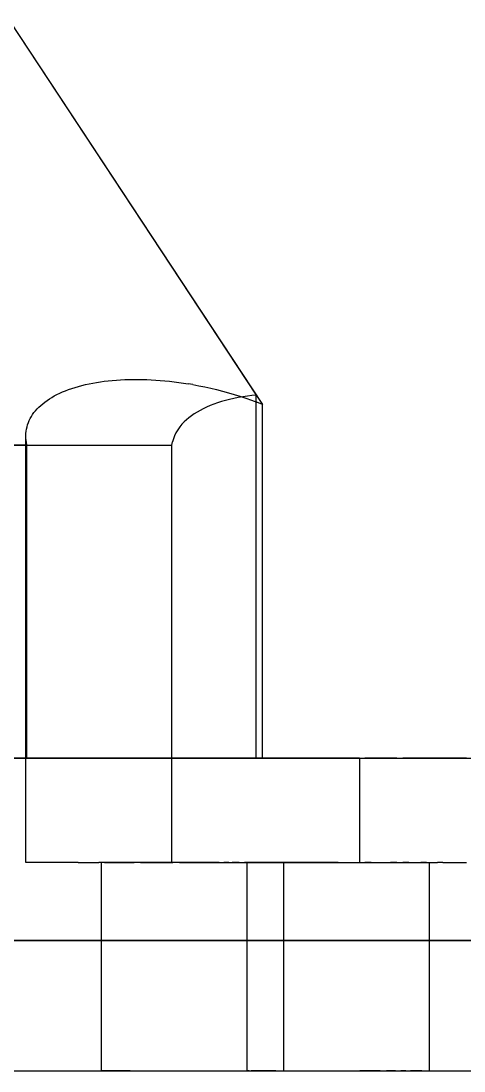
# Model space of a CAD drawing. Header units: millimetres. Extents: x -55 to 176, y -160 to 36.
# Drawn here: x 131.09 to 139.59, y -130 to -109.87 of the extents above; entities that cross this region are included whole.
import ezdxf

# ---------------------------------------------------------------- set-up
doc = ezdxf.new("R2010")
doc.units = ezdxf.units.MM
doc.layers.add('YZ', color=7, linetype='Continuous')

msp = doc.modelspace()

# ---------------------------------------------------------------- linework, layer by layer
at = {"layer": 'YZ'}
for p, q in [((130.871, -109.866), (135.606, -117.039)), ((130.871, -109.866), (135.724, -117.217)), ((132.615, -116.785), (132.69, -116.774)), ((132.69, -116.774), (132.766, -116.765)), ((132.766, -116.765), (132.844, -116.757)), ((132.844, -116.757), (132.923, -116.751)), ((132.923, -116.751), (133.003, -116.746)), ((133.003, -116.746), (133.084, -116.742)), ((133.084, -116.742), (133.166, -116.739)), ((133.166, -116.739), (133.249, -116.738)), ((133.249, -116.738), (133.333, -116.738)), ((133.333, -116.738), (133.418, -116.739)), ((133.418, -116.739), (133.504, -116.742)), ((133.504, -116.742), (133.59, -116.746)), ((133.59, -116.746), (133.677, -116.751)), ((133.677, -116.751), (133.764, -116.757)), ((133.764, -116.757), (133.852, -116.765)), ((133.852, -116.765), (133.941, -116.774)), ((133.941, -116.774), (134.029, -116.784)), ((131.891, -116.978), (131.948, -116.955)), ((131.948, -116.955), (132.007, -116.932)), ((132.007, -116.932), (132.068, -116.911)), ((132.068, -116.911), (132.13, -116.891)), ((132.13, -116.891), (132.195, -116.872)), ((132.195, -116.872), (132.261, -116.855)), ((132.261, -116.855), (132.328, -116.838)), ((132.328, -116.838), (132.398, -116.823)), ((132.398, -116.823), (132.468, -116.809)), ((132.468, -116.809), (132.541, -116.796)), ((132.541, -116.796), (132.615, -116.785)), ((134.029, -116.784), (134.118, -116.796)), ((134.118, -116.796), (134.208, -116.808)), ((134.208, -116.808), (134.297, -116.822)), ((134.386, -116.838), (134.297, -116.822)), ((134.386, -116.838), (134.501, -116.859)), ((134.501, -116.859), (134.616, -116.882)), ((134.616, -116.882), (134.731, -116.907)), ((134.731, -116.907), (134.845, -116.935)), ((134.845, -116.935), (134.958, -116.964)), ((134.958, -116.964), (135.071, -116.995)), ((131.509, -117.204), (131.549, -117.172)), ((131.549, -117.172), (131.592, -117.141)), ((131.592, -117.141), (131.637, -117.112)), ((131.637, -117.112), (131.683, -117.083)), ((131.683, -117.083), (131.732, -117.055)), ((131.732, -117.055), (131.783, -117.028)), ((131.783, -117.028), (131.836, -117.003)), ((131.836, -117.003), (131.891, -116.978)), ((134.937, -117.165), (134.862, -117.189)), ((135.014, -117.143), (134.937, -117.165)), ((135.094, -117.123), (135.014, -117.143)), ((135.071, -116.995), (135.183, -117.027)), ((135.176, -117.104), (135.094, -117.123)), ((135.26, -117.088), (135.176, -117.104)), ((135.183, -117.027), (135.293, -117.062)), ((135.347, -117.072), (135.26, -117.088)), ((135.293, -117.062), (135.403, -117.098)), ((135.435, -117.059), (135.347, -117.072)), ((135.403, -117.098), (135.511, -117.136)), ((135.52, -117.048), (135.435, -117.059)), ((135.511, -117.136), (135.618, -117.175)), ((135.606, -117.039), (135.52, -117.048)), ((135.606, -124), (135.606, -117.039)), ((135.724, -117.217), (135.618, -117.175)), ((131.316, -117.413), (131.342, -117.376)), ((131.342, -117.376), (131.371, -117.34)), ((131.371, -117.34), (131.402, -117.305)), ((131.402, -117.305), (131.435, -117.27)), ((131.435, -117.27), (131.471, -117.237)), ((131.471, -117.237), (131.509, -117.204)), ((134.469, -117.365), (134.414, -117.4)), ((134.527, -117.332), (134.469, -117.365)), ((134.589, -117.3), (134.527, -117.332)), ((134.653, -117.27), (134.589, -117.3)), ((134.72, -117.241), (134.653, -117.27)), ((134.789, -117.214), (134.72, -117.241)), ((134.862, -117.189), (134.789, -117.214)), ((135.724, -124), (135.724, -117.217)), ((131.22, -117.608), (131.234, -117.568)), ((131.234, -117.568), (131.251, -117.528)), ((131.251, -117.528), (131.27, -117.489)), ((131.27, -117.489), (131.292, -117.45)), ((131.292, -117.45), (131.316, -117.413)), ((134.224, -117.552), (134.18, -117.598)), ((134.267, -117.512), (134.224, -117.552)), ((134.312, -117.473), (134.267, -117.512)), ((134.362, -117.436), (134.312, -117.473)), ((134.414, -117.4), (134.362, -117.436)), ((131.186, -117.819), (131.188, -117.776)), ((131.188, -117.776), (131.193, -117.733)), ((131.193, -117.733), (131.199, -117.691)), ((131.199, -117.691), (131.209, -117.649)), ((131.209, -117.649), (131.22, -117.608)), ((134.065, -117.761), (134.037, -117.819)), ((134.098, -117.705), (134.065, -117.761)), ((134.137, -117.65), (134.098, -117.705)), ((134.18, -117.598), (134.137, -117.65)), ((131.187, -126), (131.186, -117.819)), ((131.187, -117.863), (131.186, -117.819)), ((131.19, -117.907), (131.187, -117.863)), ((131.196, -117.951), (131.19, -117.907)), ((131.2, -117.975), (131.196, -117.951)), ((131.2, -117.975), (131.205, -118)), ((133.985, -118), (133.997, -117.938)), ((134.015, -117.878), (133.997, -117.938)), ((134.037, -117.819), (134.015, -117.878)), ((124.963, -118), (133.985, -118)), ((131.205, -118), (129.071, -118)), ((131.205, -124), (131.205, -118)), ((133.985, -124), (133.985, -118)), ((116, -124), (164, -124)), ((124.963, -124), (133.985, -124)), ((131.205, -124), (129.071, -124)), ((130.68, -124), (131.48, -124)), ((130.871, -124), (135.606, -124)), ((135.724, -124), (130.871, -124)), ((131.221, -124), (131.205, -124)), ((131.243, -124), (131.221, -124)), ((131.269, -124), (131.243, -124)), ((131.3, -124), (131.269, -124)), ((131.336, -124), (131.3, -124)), ((131.377, -124), (131.336, -124)), ((131.423, -124), (131.377, -124)), ((131.473, -124), (131.423, -124)), ((131.528, -124), (131.473, -124)), ((131.48, -124), (132.293, -124)), ((131.587, -124), (131.528, -124)), ((131.651, -124), (131.587, -124)), ((131.719, -124), (131.651, -124)), ((131.791, -124), (131.719, -124)), ((131.868, -124), (131.791, -124)), ((131.948, -124), (131.868, -124)), ((132.033, -124), (131.948, -124)), ((132.121, -124), (132.033, -124)), ((132.121, -124), (132.212, -124)), ((132.212, -124), (132.307, -124)), ((132.293, -124), (133.118, -124)), ((132.307, -124), (132.405, -124)), ((132.405, -124), (132.507, -124)), ((132.507, -124), (132.611, -124)), ((132.611, -124), (132.718, -124)), ((132.718, -124), (132.828, -124)), ((132.828, -124), (132.941, -124)), ((132.941, -124), (133.055, -124)), ((133.055, -124), (133.172, -124)), ((133.118, -124), (133.955, -124)), ((133.172, -124), (133.29, -124)), ((133.29, -124), (133.411, -124)), ((133.411, -124), (133.533, -124)), ((133.533, -124), (133.656, -124)), ((133.656, -124), (133.78, -124)), ((133.78, -124), (133.905, -124)), ((133.905, -124), (134.031, -124)), ((133.955, -124), (134.8, -124)), ((133.979, -124), (133.978, -124)), ((133.978, -124), (133.981, -124)), ((133.978, -124), (133.978, -126)), ((133.979, -124), (133.985, -124)), ((133.981, -124), (133.99, -124)), ((133.99, -124), (134.003, -124)), ((134.003, -124), (134.021, -124)), ((134.021, -124), (134.044, -124)), ((134.031, -124), (134.158, -124)), ((134.044, -124), (134.072, -124)), ((134.072, -124), (134.104, -124)), ((134.104, -124), (134.141, -124)), ((134.183, -124), (134.141, -124)), ((134.158, -124), (134.285, -124)), ((134.183, -124), (134.229, -124)), ((134.28, -124), (134.229, -124)), ((134.335, -124), (134.28, -124)), ((134.285, -124), (134.412, -124)), ((134.395, -124), (134.335, -124)), ((134.395, -124), (134.459, -124)), ((134.412, -124), (134.539, -124)), ((134.527, -124), (134.459, -124)), ((134.599, -124), (134.527, -124)), ((134.539, -124), (134.666, -124)), ((134.674, -124), (134.599, -124)), ((134.666, -124), (134.793, -124)), ((134.674, -124), (134.754, -124)), ((134.838, -124), (134.754, -124)), ((134.793, -124), (134.918, -124)), ((134.8, -124), (135.654, -124)), ((134.925, -124), (134.838, -124)), ((134.918, -124), (135.043, -124)), ((135.015, -124), (134.925, -124)), ((135.109, -124), (135.015, -124)), ((135.043, -124), (135.167, -124)), ((135.109, -124), (135.206, -124)), ((135.167, -124), (135.29, -124)), ((135.306, -124), (135.206, -124)), ((135.29, -124), (135.411, -124)), ((135.408, -124), (135.306, -124)), ((135.514, -124), (135.408, -124)), ((135.411, -124), (135.531, -124)), ((135.622, -124), (135.514, -124)), ((135.531, -124), (135.649, -124)), ((135.718, -124), (135.606, -124)), ((135.622, -124), (135.732, -124)), ((135.649, -124), (135.765, -124)), ((135.654, -124), (136.515, -124)), ((135.718, -124), (135.833, -124)), ((135.838, -124), (135.724, -124)), ((135.845, -124), (135.732, -124)), ((135.765, -124), (135.878, -124)), ((135.833, -124), (135.949, -124)), ((135.95, -124), (135.838, -124)), ((135.959, -124), (135.845, -124)), ((135.878, -124), (135.989, -124)), ((135.949, -124), (136.067, -124)), ((136.06, -124), (135.95, -124)), ((136.076, -124), (135.959, -124)), ((135.989, -124), (136.098, -124)), ((136.167, -124), (136.06, -124)), ((136.067, -124), (136.187, -124)), ((136.194, -124), (136.076, -124)), ((136.098, -124), (136.204, -124)), ((136.271, -124), (136.167, -124)), ((136.187, -124), (136.309, -124)), ((136.194, -124), (136.314, -124)), ((136.204, -124), (136.308, -124)), ((136.372, -124), (136.271, -124)), ((136.308, -124), (136.408, -124)), ((136.309, -124), (136.432, -124)), ((136.435, -124), (136.314, -124)), ((136.471, -124), (136.372, -124)), ((136.408, -124), (136.505, -124)), ((136.432, -124), (136.556, -124)), ((136.557, -124), (136.435, -124)), ((136.565, -124), (136.471, -124)), ((136.505, -124), (136.598, -124)), ((136.515, -124), (137.382, -124)), ((136.556, -124), (136.681, -124)), ((136.68, -124), (136.557, -124)), ((136.657, -124), (136.565, -124)), ((136.598, -124), (136.688, -124)), ((136.745, -124), (136.657, -124)), ((136.804, -124), (136.68, -124)), ((136.681, -124), (136.807, -124)), ((136.688, -124), (136.775, -124)), ((136.829, -124), (136.745, -124)), ((136.775, -124), (136.858, -124)), ((136.928, -124), (136.804, -124)), ((136.807, -124), (136.934, -124)), ((136.909, -124), (136.829, -124)), ((136.858, -124), (136.936, -124)), ((136.985, -124), (136.909, -124)), ((136.928, -124), (137.053, -124)), ((136.934, -124), (137.061, -124)), ((136.936, -124), (137.011, -124)), ((137.057, -124), (136.985, -124)), ((137.011, -124), (137.082, -124)), ((137.178, -124), (137.053, -124)), ((137.125, -124), (137.057, -124)), ((137.061, -124), (137.188, -124)), ((137.082, -124), (137.148, -124)), ((137.189, -124), (137.125, -124)), ((137.148, -124), (137.21, -124)), ((137.305, -124), (137.178, -124)), ((137.188, -124), (137.315, -124)), ((137.248, -124), (137.189, -124)), ((137.21, -124), (137.268, -124)), ((137.303, -124), (137.248, -124)), ((137.268, -124), (137.321, -124)), ((137.353, -124), (137.303, -124)), ((137.432, -124), (137.305, -124)), ((137.315, -124), (137.442, -124)), ((137.321, -124), (137.369, -124)), ((137.398, -124), (137.353, -124)), ((137.369, -124), (137.413, -124)), ((137.382, -124), (138.252, -124)), ((137.439, -124), (137.398, -124)), ((137.413, -124), (137.452, -124)), ((137.558, -124), (137.432, -124)), ((137.474, -124), (137.439, -124)), ((137.442, -124), (137.568, -124)), ((137.452, -124), (137.486, -124)), ((137.505, -124), (137.474, -124)), ((137.486, -124), (137.515, -124)), ((137.531, -124), (137.505, -124)), ((137.515, -124), (137.539, -124)), ((137.552, -124), (137.531, -124)), ((137.539, -124), (137.559, -124)), ((137.568, -124), (137.552, -124)), ((137.558, -124), (137.684, -124)), ((137.559, -124), (137.573, -124)), ((137.568, -124), (137.694, -124)), ((137.579, -124), (137.568, -124)), ((137.573, -124), (137.582, -124)), ((137.585, -124), (137.579, -124)), ((137.582, -124), (137.586, -124)), ((137.586, -124), (137.585, -124)), ((137.586, -124), (137.586, -126)), ((137.809, -124), (137.684, -124)), ((137.694, -124), (137.819, -124)), ((137.933, -124), (137.809, -124)), ((137.819, -124), (137.943, -124)), ((138.056, -124), (137.933, -124)), ((137.943, -124), (138.066, -124)), ((138.178, -124), (138.056, -124)), ((138.066, -124), (138.187, -124)), ((138.298, -124), (138.178, -124)), ((138.187, -124), (138.307, -124)), ((138.252, -124), (139.125, -124)), ((138.298, -124), (138.416, -124)), ((138.307, -124), (138.425, -124)), ((138.532, -124), (138.416, -124)), ((138.425, -124), (138.541, -124)), ((138.646, -124), (138.532, -124)), ((138.541, -124), (138.655, -124)), ((138.758, -124), (138.646, -124)), ((138.655, -124), (138.767, -124)), ((138.867, -124), (138.758, -124)), ((138.876, -124), (138.767, -124)), ((138.867, -124), (138.974, -124)), ((138.982, -124), (138.876, -124)), ((139.078, -124), (138.974, -124)), ((139.086, -124), (138.982, -124)), ((139.178, -124), (139.078, -124)), ((139.186, -124), (139.086, -124)), ((139.125, -124), (140, -124)), ((139.276, -124), (139.178, -124)), ((139.284, -124), (139.186, -124)), ((139.37, -124), (139.276, -124)), ((139.378, -124), (139.284, -124)), ((139.37, -124), (139.461, -124)), ((139.468, -124), (139.378, -124)), ((139.548, -124), (139.461, -124)), ((139.555, -124), (139.468, -124)), ((139.632, -124), (139.548, -124)), ((139.638, -124), (139.555, -124)), ((131.192, -126), (131.187, -126)), ((131.202, -126), (131.192, -126)), ((131.217, -126), (131.202, -126)), ((131.237, -126), (131.217, -126)), ((131.263, -126), (131.237, -126)), ((131.293, -126), (131.263, -126)), ((131.328, -126), (131.293, -126)), ((131.367, -126), (131.328, -126)), ((131.412, -126), (131.367, -126)), ((131.461, -126), (131.412, -126)), ((131.515, -126), (131.461, -126)), ((131.574, -126), (131.515, -126)), ((131.637, -126), (131.574, -126)), ((131.704, -126), (131.637, -126)), ((131.775, -126), (131.704, -126)), ((131.851, -126), (131.775, -126)), ((131.931, -126), (131.851, -126)), ((132.014, -126), (131.931, -126)), ((132.101, -126), (132.014, -126)), ((132.192, -126), (132.101, -126)), ((132.192, -126), (132.286, -126)), ((132.286, -126), (132.384, -126)), ((132.384, -126), (132.485, -126)), ((132.485, -126), (132.589, -126)), ((132.695, -126), (132.589, -126)), ((132.637, -130), (132.637, -126)), ((132.639, -126), (132.637, -126)), ((132.645, -126), (132.639, -126)), ((132.653, -126), (132.645, -126)), ((132.664, -126), (132.653, -126)), ((132.678, -126), (132.664, -126)), ((132.695, -126), (132.678, -126)), ((132.714, -126), (132.695, -126)), ((132.695, -126), (132.805, -126)), ((132.735, -126), (132.714, -126)), ((132.76, -126), (132.735, -126)), ((132.787, -126), (132.76, -126)), ((132.816, -126), (132.787, -126)), ((132.805, -126), (132.917, -126)), ((132.848, -126), (132.816, -126)), ((132.883, -126), (132.848, -126)), ((132.919, -126), (132.883, -126)), ((132.917, -126), (133.031, -126)), ((132.958, -126), (132.919, -126)), ((133, -126), (132.958, -126)), ((133.043, -126), (133, -126)), ((133.031, -126), (133.147, -126)), ((133.089, -126), (133.043, -126)), ((133.137, -126), (133.089, -126)), ((133.186, -126), (133.137, -126)), ((133.147, -126), (133.265, -126)), ((133.238, -126), (133.186, -126)), ((133.291, -126), (133.238, -126)), ((133.385, -126), (133.265, -126)), ((133.347, -126), (133.291, -126)), ((133.403, -126), (133.347, -126)), ((133.385, -126), (133.507, -126)), ((133.462, -126), (133.403, -126)), ((133.521, -126), (133.462, -126)), ((133.507, -126), (133.63, -126)), ((133.583, -126), (133.521, -126)), ((133.645, -126), (133.583, -126)), ((133.63, -126), (133.754, -126)), ((133.709, -126), (133.645, -126)), ((133.773, -126), (133.709, -126)), ((133.754, -126), (133.88, -126)), ((133.839, -126), (133.773, -126)), ((133.906, -126), (133.839, -126)), ((133.88, -126), (134.006, -126)), ((133.973, -126), (133.906, -126)), ((134.041, -126), (133.973, -126)), ((133.983, -126), (133.978, -126)), ((133.994, -126), (133.983, -126)), ((134.009, -126), (133.994, -126)), ((134.132, -126), (134.006, -126)), ((134.029, -126), (134.009, -126)), ((134.054, -126), (134.029, -126)), ((134.109, -126), (134.041, -126)), ((134.084, -126), (134.054, -126)), ((134.119, -126), (134.084, -126)), ((134.178, -126), (134.109, -126)), ((134.159, -126), (134.119, -126)), ((134.132, -126), (134.259, -126)), ((134.203, -126), (134.159, -126)), ((134.247, -126), (134.178, -126)), ((134.253, -126), (134.203, -126)), ((134.317, -126), (134.247, -126)), ((134.307, -126), (134.253, -126)), ((134.259, -126), (134.386, -126)), ((134.365, -126), (134.307, -126)), ((134.386, -126), (134.317, -126)), ((134.428, -126), (134.365, -126)), ((134.386, -126), (134.456, -126)), ((134.514, -126), (134.386, -126)), ((134.495, -126), (134.428, -126)), ((134.456, -126), (134.525, -126)), ((134.567, -126), (134.495, -126)), ((134.514, -126), (134.641, -126)), ((134.525, -126), (134.595, -126)), ((134.642, -126), (134.567, -126)), ((134.595, -126), (134.664, -126)), ((134.767, -126), (134.641, -126)), ((134.722, -126), (134.642, -126)), ((134.664, -126), (134.732, -126)), ((134.805, -126), (134.722, -126)), ((134.732, -126), (134.8, -126)), ((134.767, -126), (134.893, -126)), ((134.8, -126), (134.867, -126)), ((134.893, -126), (134.805, -126)), ((134.867, -126), (134.934, -126)), ((134.893, -126), (134.983, -126)), ((134.893, -126), (135.018, -126)), ((134.934, -126), (134.999, -126)), ((135.078, -126), (134.983, -126)), ((134.999, -126), (135.064, -126)), ((135.018, -126), (135.143, -126)), ((135.064, -126), (135.128, -126)), ((135.078, -126), (135.175, -126)), ((135.128, -126), (135.19, -126)), ((135.266, -126), (135.143, -126)), ((135.276, -126), (135.175, -126)), ((135.19, -126), (135.251, -126)), ((135.251, -126), (135.311, -126)), ((135.266, -126), (135.387, -126)), ((135.276, -126), (135.38, -126)), ((135.311, -126), (135.369, -126)), ((135.369, -126), (135.426, -126)), ((135.487, -126), (135.38, -126)), ((135.387, -126), (135.507, -126)), ((135.426, -126), (135.481, -126)), ((135.428, -130), (135.428, -126)), ((135.431, -126), (135.428, -126)), ((135.436, -126), (135.431, -126)), ((135.445, -126), (135.436, -126)), ((135.456, -126), (135.445, -126)), ((135.469, -126), (135.456, -126)), ((135.486, -126), (135.469, -126)), ((135.481, -126), (135.535, -126)), ((135.505, -126), (135.486, -126)), ((135.487, -126), (135.596, -126)), ((135.527, -126), (135.505, -126)), ((135.507, -126), (135.626, -126)), ((135.551, -126), (135.527, -126)), ((135.535, -126), (135.586, -126)), ((135.578, -126), (135.551, -126)), ((135.608, -126), (135.578, -126)), ((135.586, -126), (135.636, -126)), ((135.596, -126), (135.708, -126)), ((135.64, -126), (135.608, -126)), ((135.742, -126), (135.626, -126)), ((135.636, -126), (135.684, -126)), ((135.674, -126), (135.64, -126)), ((135.711, -126), (135.674, -126)), ((135.684, -126), (135.729, -126)), ((135.708, -126), (135.822, -126)), ((135.75, -126), (135.711, -126)), ((135.729, -126), (135.773, -126)), ((135.742, -126), (135.856, -126)), ((135.791, -126), (135.75, -126)), ((135.773, -126), (135.814, -126)), ((135.835, -126), (135.791, -126)), ((135.814, -126), (135.853, -126)), ((135.822, -126), (135.938, -126)), ((135.88, -126), (135.835, -126)), ((135.853, -126), (135.89, -126)), ((135.968, -126), (135.856, -126)), ((135.928, -126), (135.88, -126)), ((135.89, -126), (135.925, -126)), ((135.925, -126), (135.957, -126)), ((135.978, -126), (135.928, -126)), ((136.057, -126), (135.938, -126)), ((135.957, -126), (135.986, -126)), ((135.968, -126), (136.077, -126)), ((136.029, -126), (135.978, -126)), ((135.986, -126), (136.013, -126)), ((136.013, -126), (136.037, -126)), ((136.083, -126), (136.029, -126)), ((136.037, -126), (136.059, -126)), ((136.057, -126), (136.177, -126)), ((136.059, -126), (136.078, -126)), ((136.077, -126), (136.184, -126)), ((136.078, -126), (136.095, -126)), ((136.138, -126), (136.083, -126)), ((136.095, -126), (136.108, -126)), ((136.108, -126), (136.119, -126)), ((136.119, -126), (136.128, -126)), ((136.128, -126), (136.133, -126)), ((136.133, -126), (136.136, -126)), ((136.136, -130), (136.136, -126)), ((136.195, -126), (136.138, -126)), ((136.177, -126), (136.298, -126)), ((136.288, -126), (136.184, -126)), ((136.253, -126), (136.195, -126)), ((136.313, -126), (136.253, -126)), ((136.288, -126), (136.389, -126)), ((136.298, -126), (136.421, -126)), ((136.374, -126), (136.313, -126)), ((136.436, -126), (136.374, -126)), ((136.486, -126), (136.389, -126)), ((136.421, -126), (136.546, -126)), ((136.5, -126), (136.436, -126)), ((136.486, -126), (136.581, -126)), ((136.565, -126), (136.5, -126)), ((136.671, -126), (136.546, -126)), ((136.63, -126), (136.565, -126)), ((136.581, -126), (136.672, -126)), ((136.697, -126), (136.63, -126)), ((136.671, -126), (136.797, -126)), ((136.672, -126), (136.759, -126)), ((136.764, -126), (136.697, -126)), ((136.759, -126), (136.842, -126)), ((136.832, -126), (136.764, -126)), ((136.797, -126), (136.923, -126)), ((136.901, -126), (136.832, -126)), ((136.842, -126), (136.922, -126)), ((136.969, -126), (136.901, -126)), ((136.922, -126), (136.997, -126)), ((137.051, -126), (136.923, -126)), ((137.039, -126), (136.969, -126)), ((136.997, -126), (137.069, -126)), ((137.108, -126), (137.039, -126)), ((137.051, -126), (137.178, -126)), ((137.069, -126), (137.136, -126)), ((137.178, -126), (137.108, -126)), ((137.136, -126), (137.199, -126)), ((137.178, -126), (137.247, -126)), ((137.178, -126), (137.305, -126)), ((137.199, -126), (137.258, -126)), ((137.247, -126), (137.317, -126)), ((137.258, -126), (137.311, -126)), ((137.305, -126), (137.432, -126)), ((137.311, -126), (137.361, -126)), ((137.317, -126), (137.386, -126)), ((137.361, -126), (137.405, -126)), ((137.386, -126), (137.455, -126)), ((137.405, -126), (137.445, -126)), ((137.432, -126), (137.559, -126)), ((137.445, -126), (137.48, -126)), ((137.455, -126), (137.523, -126)), ((137.48, -126), (137.51, -126)), ((137.51, -126), (137.535, -126)), ((137.523, -126), (137.591, -126)), ((137.535, -126), (137.555, -126)), ((137.555, -126), (137.571, -126)), ((137.559, -126), (137.685, -126)), ((137.571, -126), (137.581, -126)), ((137.581, -126), (137.586, -126)), ((137.591, -126), (137.659, -126)), ((137.659, -126), (137.725, -126)), ((137.81, -126), (137.685, -126)), ((137.725, -126), (137.791, -126)), ((137.791, -126), (137.855, -126)), ((137.81, -126), (137.934, -126)), ((137.855, -126), (137.919, -126)), ((137.919, -126), (137.982, -126)), ((137.934, -126), (138.057, -126)), ((137.982, -126), (138.043, -126)), ((138.043, -126), (138.102, -126)), ((138.057, -126), (138.179, -126)), ((138.102, -126), (138.161, -126)), ((138.161, -126), (138.218, -126)), ((138.299, -126), (138.179, -126)), ((138.218, -126), (138.273, -126)), ((138.273, -126), (138.326, -126)), ((138.299, -126), (138.417, -126)), ((138.326, -126), (138.378, -126)), ((138.378, -126), (138.427, -126)), ((138.533, -126), (138.417, -126)), ((138.427, -126), (138.475, -126)), ((138.475, -126), (138.521, -126)), ((138.521, -126), (138.564, -126)), ((138.533, -126), (138.647, -126)), ((138.564, -126), (138.606, -126)), ((138.606, -126), (138.645, -126)), ((138.645, -126), (138.682, -126)), ((138.647, -126), (138.759, -126)), ((138.682, -126), (138.716, -126)), ((138.716, -126), (138.748, -126)), ((138.748, -126), (138.777, -126)), ((138.869, -126), (138.759, -126)), ((138.777, -126), (138.804, -126)), ((138.804, -126), (138.829, -126)), ((138.829, -126), (138.85, -126)), ((138.85, -126), (138.87, -126)), ((138.869, -126), (138.975, -126)), ((138.87, -126), (138.886, -126)), ((138.886, -126), (138.9, -126)), ((138.9, -126), (138.911, -126)), ((138.911, -126), (138.919, -126)), ((138.919, -126), (138.925, -126)), ((138.925, -126), (138.927, -126)), ((138.927, -130), (138.927, -126)), ((138.975, -126), (139.079, -126)), ((139.18, -126), (139.079, -126)), ((139.18, -126), (139.278, -126)), ((139.278, -126), (139.372, -126)), ((139.372, -126), (139.463, -126)), ((139.463, -126), (139.55, -126)), ((139.55, -126), (139.634, -126)), ((130.68, -127.5), (131.48, -127.5)), ((131.663, -127.5), (130.783, -127.5)), ((131.48, -127.5), (132.293, -127.5)), ((132.555, -127.5), (131.663, -127.5)), ((132.293, -127.5), (133.118, -127.5)), ((133.46, -127.5), (132.555, -127.5)), ((133.118, -127.5), (133.955, -127.5)), ((134.375, -127.5), (133.46, -127.5)), ((133.955, -127.5), (134.8, -127.5)), ((135.299, -127.5), (134.375, -127.5)), ((134.8, -127.5), (135.654, -127.5)), ((136.23, -127.5), (135.299, -127.5)), ((135.654, -127.5), (136.515, -127.5)), ((137.167, -127.5), (136.23, -127.5)), ((136.515, -127.5), (137.382, -127.5)), ((138.109, -127.5), (137.167, -127.5)), ((137.382, -127.5), (138.252, -127.5)), ((139.054, -127.5), (138.109, -127.5)), ((138.252, -127.5), (139.125, -127.5)), ((140, -127.5), (139.054, -127.5)), ((139.125, -127.5), (140, -127.5)), ((116, -130), (164, -130)), ((130.783, -130), (131.663, -130)), ((131.663, -130), (132.555, -130)), ((132.555, -130), (133.46, -130)), ((132.639, -130), (132.637, -130)), ((132.645, -130), (132.639, -130)), ((132.653, -130), (132.645, -130)), ((132.664, -130), (132.653, -130)), ((132.678, -130), (132.664, -130)), ((132.695, -130), (132.678, -130)), ((132.714, -130), (132.695, -130)), ((132.735, -130), (132.714, -130)), ((132.76, -130), (132.735, -130)), ((132.787, -130), (132.76, -130)), ((132.816, -130), (132.787, -130)), ((132.848, -130), (132.816, -130)), ((132.883, -130), (132.848, -130)), ((132.919, -130), (132.883, -130)), ((132.958, -130), (132.919, -130)), ((133, -130), (132.958, -130)), ((133.043, -130), (133, -130)), ((133.089, -130), (133.043, -130)), ((133.137, -130), (133.089, -130)), ((133.186, -130), (133.137, -130)), ((133.186, -130), (133.238, -130)), ((133.238, -130), (133.291, -130)), ((133.291, -130), (133.347, -130)), ((133.347, -130), (133.403, -130)), ((133.403, -130), (133.462, -130)), ((133.46, -130), (134.375, -130)), ((133.462, -130), (133.521, -130)), ((133.521, -130), (133.583, -130)), ((133.583, -130), (133.645, -130)), ((133.645, -130), (133.709, -130)), ((133.709, -130), (133.773, -130)), ((133.773, -130), (133.839, -130)), ((133.839, -130), (133.906, -130)), ((133.906, -130), (133.973, -130)), ((133.973, -130), (134.041, -130)), ((134.041, -130), (134.109, -130)), ((134.109, -130), (134.178, -130)), ((134.178, -130), (134.247, -130)), ((134.247, -130), (134.317, -130)), ((134.317, -130), (134.386, -130)), ((134.375, -130), (135.299, -130)), ((134.386, -130), (134.456, -130)), ((134.456, -130), (134.525, -130)), ((134.525, -130), (134.595, -130)), ((134.595, -130), (134.664, -130)), ((134.664, -130), (134.732, -130)), ((134.732, -130), (134.8, -130)), ((134.8, -130), (134.867, -130)), ((134.867, -130), (134.934, -130)), ((134.934, -130), (134.999, -130)), ((134.999, -130), (135.064, -130)), ((135.064, -130), (135.128, -130)), ((135.128, -130), (135.19, -130)), ((135.19, -130), (135.251, -130)), ((135.251, -130), (135.311, -130)), ((135.299, -130), (136.23, -130)), ((135.311, -130), (135.369, -130)), ((135.369, -130), (135.426, -130)), ((135.426, -130), (135.481, -130)), ((135.431, -130), (135.428, -130)), ((135.431, -130), (135.436, -130)), ((135.436, -130), (135.445, -130)), ((135.456, -130), (135.445, -130)), ((135.469, -130), (135.456, -130)), ((135.469, -130), (135.486, -130)), ((135.481, -130), (135.535, -130)), ((135.486, -130), (135.505, -130)), ((135.527, -130), (135.505, -130)), ((135.551, -130), (135.527, -130)), ((135.535, -130), (135.586, -130)), ((135.578, -130), (135.551, -130)), ((135.608, -130), (135.578, -130)), ((135.586, -130), (135.636, -130)), ((135.64, -130), (135.608, -130)), ((135.636, -130), (135.684, -130)), ((135.674, -130), (135.64, -130)), ((135.711, -130), (135.674, -130)), ((135.684, -130), (135.729, -130)), ((135.75, -130), (135.711, -130)), ((135.729, -130), (135.773, -130)), ((135.791, -130), (135.75, -130)), ((135.773, -130), (135.814, -130)), ((135.835, -130), (135.791, -130)), ((135.814, -130), (135.853, -130)), ((135.88, -130), (135.835, -130)), ((135.853, -130), (135.89, -130)), ((135.928, -130), (135.88, -130)), ((135.89, -130), (135.925, -130)), ((135.925, -130), (135.957, -130)), ((135.978, -130), (135.928, -130)), ((135.957, -130), (135.986, -130)), ((135.978, -130), (136.029, -130)), ((135.986, -130), (136.013, -130)), ((136.013, -130), (136.037, -130)), ((136.029, -130), (136.083, -130)), ((136.037, -130), (136.059, -130)), ((136.059, -130), (136.078, -130)), ((136.078, -130), (136.095, -130)), ((136.083, -130), (136.138, -130)), ((136.095, -130), (136.108, -130)), ((136.108, -130), (136.119, -130)), ((136.119, -130), (136.128, -130)), ((136.128, -130), (136.133, -130)), ((136.133, -130), (136.136, -130)), ((136.138, -130), (136.195, -130)), ((136.195, -130), (136.253, -130)), ((136.23, -130), (137.167, -130)), ((136.253, -130), (136.313, -130)), ((136.313, -130), (136.374, -130)), ((136.374, -130), (136.436, -130)), ((136.436, -130), (136.5, -130)), ((136.5, -130), (136.565, -130)), ((136.565, -130), (136.63, -130)), ((136.63, -130), (136.697, -130)), ((136.697, -130), (136.764, -130)), ((136.764, -130), (136.832, -130)), ((136.832, -130), (136.901, -130)), ((136.901, -130), (136.969, -130)), ((136.969, -130), (137.039, -130)), ((137.039, -130), (137.108, -130)), ((137.108, -130), (137.178, -130)), ((137.167, -130), (138.109, -130)), ((137.178, -130), (137.247, -130)), ((137.247, -130), (137.317, -130)), ((137.317, -130), (137.386, -130)), ((137.386, -130), (137.455, -130)), ((137.455, -130), (137.523, -130)), ((137.523, -130), (137.591, -130)), ((137.659, -130), (137.591, -130)), ((137.725, -130), (137.659, -130)), ((137.791, -130), (137.725, -130)), ((137.855, -130), (137.791, -130)), ((137.919, -130), (137.855, -130)), ((137.982, -130), (137.919, -130)), ((137.982, -130), (138.043, -130)), ((138.043, -130), (138.102, -130)), ((138.161, -130), (138.102, -130)), ((138.109, -130), (139.054, -130)), ((138.218, -130), (138.161, -130)), ((138.273, -130), (138.218, -130)), ((138.273, -130), (138.326, -130)), ((138.326, -130), (138.378, -130)), ((138.427, -130), (138.378, -130)), ((138.475, -130), (138.427, -130)), ((138.475, -130), (138.521, -130)), ((138.521, -130), (138.564, -130)), ((138.606, -130), (138.564, -130)), ((138.645, -130), (138.606, -130)), ((138.682, -130), (138.645, -130)), ((138.716, -130), (138.682, -130)), ((138.748, -130), (138.716, -130)), ((138.777, -130), (138.748, -130)), ((138.777, -130), (138.804, -130)), ((138.804, -130), (138.829, -130)), ((138.829, -130), (138.85, -130)), ((138.85, -130), (138.87, -130)), ((138.87, -130), (138.886, -130)), ((138.886, -130), (138.9, -130)), ((138.9, -130), (138.911, -130)), ((138.911, -130), (138.919, -130)), ((138.919, -130), (138.925, -130)), ((138.925, -130), (138.927, -130)), ((139.054, -130), (140, -130))]:
    msp.add_line(p, q, dxfattribs=at)

doc.saveas('drawing.dxf')
